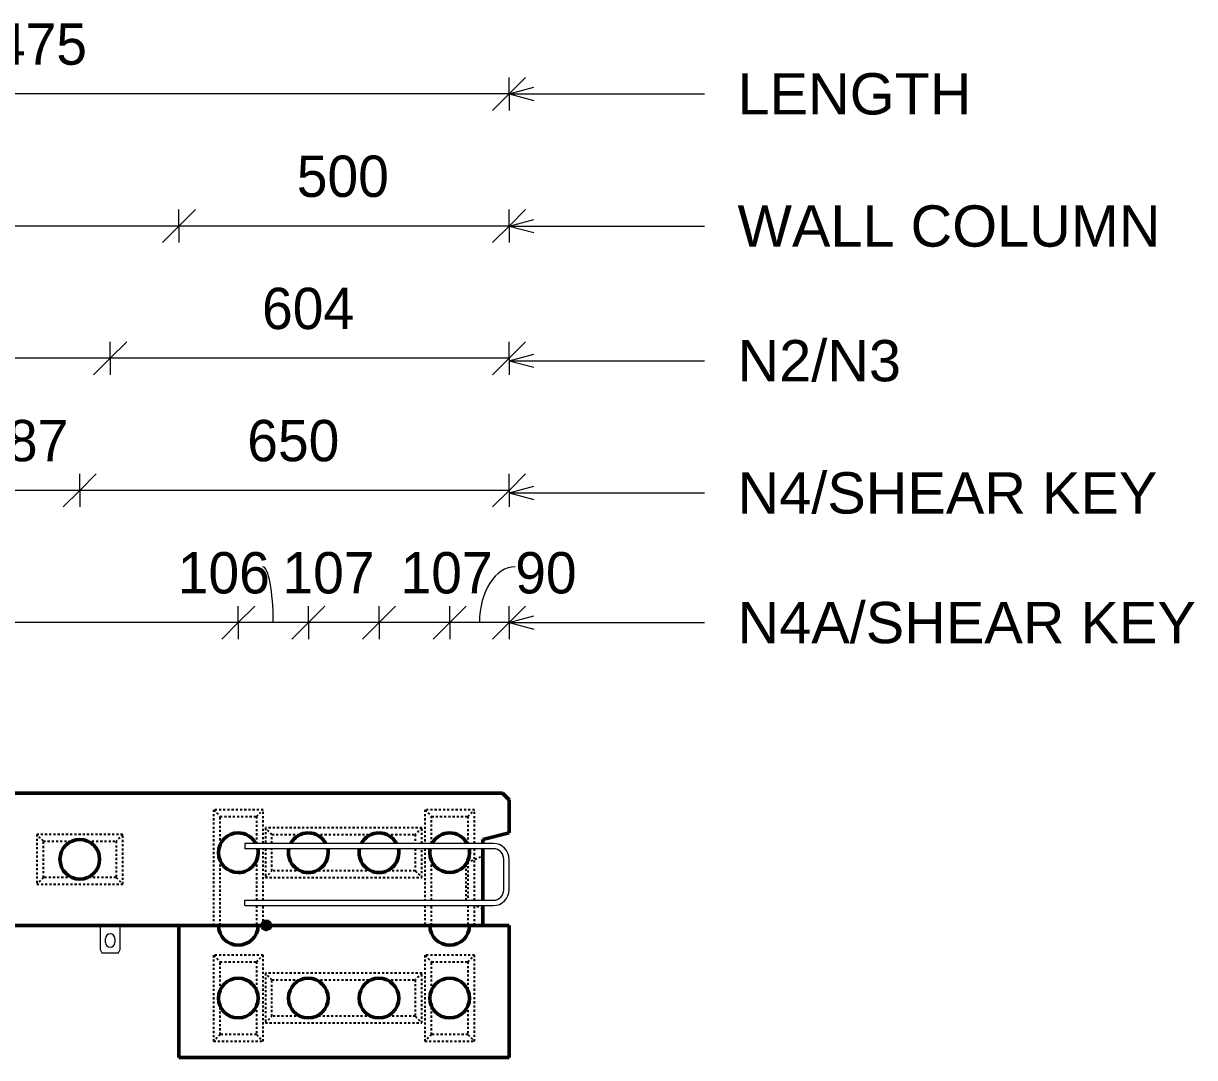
# Model space of a CAD drawing. Header units: millimetres. Extents: x -7945 to 7565, y 1067 to 22619.
# Drawn here: x -1949 to -176, y 20065 to 21629 of the extents above; entities that cross this region are included whole.
import ezdxf

# ---------------------------------------------------------------- set-up
doc = ezdxf.new("R2010")
doc.units = ezdxf.units.MM
doc.linetypes.add('Dash', pattern=[6.36, 3.18, -3.18])
for name, color, linetype, lineweight in [('A-ANNO-DIMS', 211, 'Continuous', 9), ('A-ANNO-DIMS-25', 211, 'Continuous', 9), ('A-GENM', 13, 'Continuous', 18), ('A-WALL', 113, 'Continuous', 25), ('A-WALL-HDLN', 110, 'Dash', 25), ('G-ANNO-TEXT', 231, 'Continuous', 9), ('S-RBAR', 171, 'Continuous', 18)]:
    doc.layers.add(name, color=color, linetype=linetype, lineweight=lineweight)
doc.styles.add('Arial', font='arial.ttf', dxfattribs={"height": 62.5})
doc.styles.add('Nirmala UI Semilight', font='NirmalaS.ttf', dxfattribs={"height": 62.5})
doc.dimstyles.new('Arrow_Filled_-_2_5_NI_UI', dxfattribs={"dimscale": 304.8, "dimtxt": 65.460247, "dimasz": 0.164042, "dimexe": 0.082021, "dimexo": 0.0625, "dimgap": 0.082021, "dimtad": 1, "dimdec": 4, "dimzin": 0, "dimdsep": 46, "dimtxsty": 'Nirmala UI Semilight', "dimblk1": 'OBLIQUE', "dimblk2": 'OBLIQUE', "dimsah": 1, "dimcen": 0.09, "dimazin": 0, "dimtfac": 1, "dimtdec": 4, "dimtix": 1, "dimtmove": 0, "dimatfit": 3, "dimfxl": 0.082021, "dimfxlon": 1, "dimtvp": 1, "dimtolj": 1, "dimtzin": 0, "dimarcsym": 2})
doc.dimstyles.new('Arrow_Filled_-_2_5_NI_UI_1', dxfattribs={"dimscale": 304.8, "dimtxt": 65.460247, "dimasz": 0.164042, "dimexe": 0.082021, "dimexo": 0.0625, "dimgap": 0.082021, "dimtad": 1, "dimdec": 4, "dimzin": 0, "dimdsep": 46, "dimtxsty": 'Nirmala UI Semilight', "dimblk1": 'OBLIQUE', "dimblk2": 'OBLIQUE', "dimsah": 1, "dimcen": 0.09, "dimazin": 0, "dimtfac": 1, "dimtdec": 4, "dimtix": 1, "dimtmove": 1, "dimatfit": 3, "dimfxl": 0.082021, "dimfxlon": 1, "dimtvp": 1, "dimtolj": 1, "dimtzin": 0, "dimarcsym": 2})
doc.dimstyles.new('Arrow_Filled_-_2_5_NI_UI_2', dxfattribs={"dimscale": 304.8, "dimtxt": 65.460247, "dimasz": 0.164042, "dimexe": 0.082021, "dimexo": 0.0625, "dimgap": 0.082021, "dimtad": 1, "dimdec": 4, "dimzin": 0, "dimdsep": 46, "dimtxsty": 'Nirmala UI Semilight', "dimblk1": 'OBLIQUE', "dimblk2": 'OBLIQUE', "dimsah": 1, "dimcen": 0.09, "dimazin": 0, "dimtfac": 1, "dimtdec": 4, "dimtix": 1, "dimtmove": 2, "dimatfit": 3, "dimfxl": 0.082021, "dimfxlon": 1, "dimtvp": 1, "dimtolj": 1, "dimtzin": 0, "dimarcsym": 2})

# ---------------------------------------------------------------- blocks, each defined once
blk = doc.blocks.new('RR spread anchor face based - RR-SA-0_7-110-2888042-Elevation Top1')
at = {"layer": 'A-GENM'}
for p, q in [((-6075.8, 20264.6), (-6075.8, 20228.1)), ((-6045.8, 20228.1), (-6045.8, 20264.6)), ((-6067.8, 20238.6), (-6067.8, 20244.6)), ((-6053.8, 20244.6), (-6053.8, 20238.6)), ((-6075.8, 20228.1), (-6073.3, 20223.1)), ((-6073.3, 20223.1), (-6048.3, 20223.1)), ((-6048.3, 20223.1), (-6045.8, 20228.1))]:
    blk.add_line(p, q, dxfattribs=at)
for centre, start, end in [((-6060.8, 20244.6), 0, 180), ((-6060.8, 20238.6), 180, 0)]:
    blk.add_arc(centre, 7, start, end, dxfattribs=at)
blk = doc.blocks.new('DIMBLOCK49-Elevation Top1')
at = {"layer": 'A-ANNO-DIMS-25'}
for p, q in [((-1304, 20722.8), (-1279, 20747.8)), ((-1304, 20722.8), (-1304, 20747.8)), ((-1214.1, 20722.8), (-1189.1, 20747.8)), ((-1214.1, 20722.8), (-1214.1, 20747.8)), ((-1304, 20722.8), (-1329, 20697.8)), ((-1214.1, 20722.8), (-1304, 20722.8)), ((-1304, 20722.8), (-1304, 20697.8)), ((-1214.1, 20722.8), (-1239.1, 20697.8)), ((-1214.1, 20722.8), (-1214.1, 20697.8))]:
    blk.add_line(p, q, dxfattribs=at)
blk.add_ellipse((-1204.9, 20722.8), major_axis=(0, 84.5), ratio=0.640915, start_param=0, end_param=1.570796, dxfattribs=at)
at = {"layer": 'A-ANNO-DIMS-25', "color": 0, "insert": (-1204.9, 20829.4), "char_height": 62.5, "width": 114.258, "attachment_point": 1, "line_spacing_factor": 1.142579, "style": 'Nirmala UI Semilight'}
blk.add_mtext('90', dxfattribs=at)
blk = doc.blocks.new('_Oblique')
at = {"color": 0, "linetype": 'ByBlock', "lineweight": -2}
blk.add_line((-0.5, -0.5), (0.5, 0.5), dxfattribs=at)
blk = doc.blocks.new('DIMBLOCK50-Elevation Top1')
at = {"layer": 'A-ANNO-DIMS-25'}
for p, q in [((-1411.1, 20722.8), (-1386.1, 20747.8)), ((-1411.1, 20722.8), (-1411.1, 20747.8)), ((-1304, 20722.8), (-1279, 20747.8)), ((-1304, 20722.8), (-1304, 20747.8)), ((-1411.1, 20722.8), (-1436.1, 20697.8)), ((-1304, 20722.8), (-1411.1, 20722.8)), ((-1411.1, 20722.8), (-1411.1, 20697.8)), ((-1304, 20722.8), (-1329, 20697.8)), ((-1304, 20722.8), (-1304, 20697.8))]:
    blk.add_line(p, q, dxfattribs=at)
at = {"layer": 'A-ANNO-DIMS-25', "color": 0, "insert": (-1378.5, 20829.4), "char_height": 62.5, "width": 151.392, "attachment_point": 1, "line_spacing_factor": 1.142579, "style": 'Nirmala UI Semilight'}
blk.add_mtext('107', dxfattribs=at)
blk = doc.blocks.new('DIMBLOCK51-Elevation Top1')
at = {"layer": 'A-ANNO-DIMS-25'}
for p, q in [((-1518.1, 20722.8), (-1493.1, 20747.8)), ((-1518.1, 20722.8), (-1518.1, 20747.8)), ((-1411.1, 20722.8), (-1386.1, 20747.8)), ((-1411.1, 20722.8), (-1411.1, 20747.8)), ((-1518.1, 20722.8), (-1543.1, 20697.8)), ((-1411.1, 20722.8), (-1518.1, 20722.8)), ((-1518.1, 20722.8), (-1518.1, 20697.8)), ((-1411.1, 20722.8), (-1436.1, 20697.8)), ((-1411.1, 20722.8), (-1411.1, 20697.8))]:
    blk.add_line(p, q, dxfattribs=at)
at = {"layer": 'A-ANNO-DIMS-25', "color": 0, "insert": (-1557.3, 20829.4), "char_height": 62.5, "width": 151.392, "attachment_point": 1, "line_spacing_factor": 1.142579, "style": 'Nirmala UI Semilight'}
blk.add_mtext('107', dxfattribs=at)
blk = doc.blocks.new('DIMBLOCK52-Elevation Top1')
at = {"layer": 'A-ANNO-DIMS-25'}
for p, q in [((-1624.1, 20722.8), (-1599.1, 20747.8)), ((-1624.1, 20722.8), (-1624.1, 20747.8)), ((-1518.1, 20722.8), (-1493.1, 20747.8)), ((-1518.1, 20722.8), (-1518.1, 20747.8)), ((-1624.1, 20722.8), (-1649.1, 20697.8)), ((-1518.1, 20722.8), (-1624.1, 20722.8)), ((-1624.1, 20722.8), (-1624.1, 20697.8)), ((-1518.1, 20722.8), (-1543.1, 20697.8)), ((-1518.1, 20722.8), (-1518.1, 20697.8))]:
    blk.add_line(p, q, dxfattribs=at)
blk.add_ellipse((-1587.3, 20722.8), major_axis=(0, 84.5), ratio=0.190577, start_param=4.712389, end_param=6.283185, dxfattribs=at)
at = {"layer": 'A-ANNO-DIMS-25', "color": 0, "insert": (-1715.8, 20829.4), "char_height": 62.5, "width": 154.248, "attachment_point": 1, "line_spacing_factor": 1.142579, "style": 'Nirmala UI Semilight'}
blk.add_mtext('106', dxfattribs=at)
blk = doc.blocks.new('DIMBLOCK53-Elevation Top1')
at = {"layer": 'A-ANNO-DIMS-25'}
for p, q in [((-2479.1, 20722.8), (-2454.1, 20747.8)), ((-2479.1, 20722.8), (-2479.1, 20747.8)), ((-1624.1, 20722.8), (-1599.1, 20747.8)), ((-1624.1, 20722.8), (-1624.1, 20747.8)), ((-2479.1, 20722.8), (-2504.1, 20697.8)), ((-1624.1, 20722.8), (-2479.1, 20722.8)), ((-2479.1, 20722.8), (-2479.1, 20697.8)), ((-1624.1, 20722.8), (-1649.1, 20697.8)), ((-1624.1, 20722.8), (-1624.1, 20697.8))]:
    blk.add_line(p, q, dxfattribs=at)
at = {"layer": 'A-ANNO-DIMS-25', "color": 0, "insert": (-2123.1, 20829.4), "char_height": 62.5, "width": 171.387, "attachment_point": 1, "line_spacing_factor": 1.142579, "style": 'Nirmala UI Semilight'}
blk.add_mtext('855', dxfattribs=at)
blk = doc.blocks.new('DIMBLOCK56-Elevation Top1')
at = {"layer": 'A-ANNO-DIMS-25'}
for p, q in [((-1864.1, 20922.8), (-1839.1, 20947.8)), ((-1864.1, 20922.8), (-1864.1, 20947.8)), ((-1214.1, 20922.8), (-1189.1, 20947.8)), ((-1214.1, 20922.8), (-1214.1, 20947.8)), ((-1864.1, 20922.8), (-1889.1, 20897.8)), ((-1214.1, 20922.8), (-1864.1, 20922.8)), ((-1864.1, 20922.8), (-1864.1, 20897.8)), ((-1214.1, 20922.8), (-1239.1, 20897.8)), ((-1214.1, 20922.8), (-1214.1, 20897.8))]:
    blk.add_line(p, q, dxfattribs=at)
at = {"layer": 'A-ANNO-DIMS-25', "color": 0, "insert": (-1610.6, 21029.4), "char_height": 62.5, "width": 171.387, "attachment_point": 1, "line_spacing_factor": 1.142579, "style": 'Nirmala UI Semilight'}
blk.add_mtext('650', dxfattribs=at)
blk = doc.blocks.new('DIMBLOCK57-Elevation Top1')
at = {"layer": 'A-ANNO-DIMS-25'}
for p, q in [((-2051.6, 20922.8), (-2026.6, 20947.8)), ((-2051.6, 20922.8), (-2051.6, 20947.8)), ((-1864.1, 20922.8), (-1839.1, 20947.8)), ((-1864.1, 20922.8), (-1864.1, 20947.8)), ((-2051.6, 20922.8), (-2076.6, 20897.8)), ((-1864.1, 20922.8), (-2051.6, 20922.8)), ((-2051.6, 20922.8), (-2051.6, 20897.8)), ((-1864.1, 20922.8), (-1889.1, 20897.8)), ((-1864.1, 20922.8), (-1864.1, 20897.8))]:
    blk.add_line(p, q, dxfattribs=at)
at = {"layer": 'A-ANNO-DIMS-25', "color": 0, "insert": (-2020.9, 21029.4), "char_height": 62.5, "width": 151.392, "attachment_point": 1, "line_spacing_factor": 1.142579, "style": 'Nirmala UI Semilight'}
blk.add_mtext('187', dxfattribs=at)
blk = doc.blocks.new('DIMBLOCK60-Elevation Top1')
at = {"layer": 'A-ANNO-DIMS-25'}
for p, q in [((-1818.1, 21122.8), (-1793.1, 21147.8)), ((-1818.1, 21122.8), (-1818.1, 21147.8)), ((-1214.1, 21122.8), (-1189.1, 21147.8)), ((-1214.1, 21122.8), (-1214.1, 21147.8)), ((-1818.1, 21122.8), (-1843.1, 21097.8)), ((-1214.1, 21122.8), (-1818.1, 21122.8)), ((-1818.1, 21122.8), (-1818.1, 21097.8)), ((-1214.1, 21122.8), (-1239.1, 21097.8)), ((-1214.1, 21122.8), (-1214.1, 21097.8))]:
    blk.add_line(p, q, dxfattribs=at)
at = {"layer": 'A-ANNO-DIMS-25', "color": 0, "insert": (-1588.2, 21229.4), "char_height": 62.5, "width": 172.815, "attachment_point": 1, "line_spacing_factor": 1.142579, "style": 'Nirmala UI Semilight'}
blk.add_mtext('604', dxfattribs=at)
blk = doc.blocks.new('DIMBLOCK61-Elevation Top1')
at = {"layer": 'A-ANNO-DIMS-25'}
for p, q in [((-2286.1, 21122.8), (-2261.1, 21147.8)), ((-2286.1, 21122.8), (-2286.1, 21147.8)), ((-1818.1, 21122.8), (-1793.1, 21147.8)), ((-1818.1, 21122.8), (-1818.1, 21147.8)), ((-2286.1, 21122.8), (-2311.1, 21097.8)), ((-1818.1, 21122.8), (-2286.1, 21122.8)), ((-2286.1, 21122.8), (-2286.1, 21097.8)), ((-1818.1, 21122.8), (-1843.1, 21097.8)), ((-1818.1, 21122.8), (-1818.1, 21097.8))]:
    blk.add_line(p, q, dxfattribs=at)
at = {"layer": 'A-ANNO-DIMS-25', "color": 0, "insert": (-2124.2, 21229.4), "char_height": 62.5, "width": 172.815, "attachment_point": 1, "line_spacing_factor": 1.142579, "style": 'Nirmala UI Semilight'}
blk.add_mtext('468', dxfattribs=at)
blk = doc.blocks.new('DIMBLOCK63-Elevation Top1')
at = {"layer": 'A-ANNO-DIMS-25'}
for p, q in [((-1714.1, 21322.8), (-1689.1, 21347.8)), ((-1714.1, 21322.8), (-1714.1, 21347.8)), ((-1214.1, 21322.8), (-1189.1, 21347.8)), ((-1214.1, 21322.8), (-1214.1, 21347.8)), ((-1714.1, 21322.8), (-1739.1, 21297.8)), ((-1214.1, 21322.8), (-1714.1, 21322.8)), ((-1714.1, 21322.8), (-1714.1, 21297.8)), ((-1214.1, 21322.8), (-1239.1, 21297.8)), ((-1214.1, 21322.8), (-1214.1, 21297.8))]:
    blk.add_line(p, q, dxfattribs=at)
at = {"layer": 'A-ANNO-DIMS-25', "color": 0, "insert": (-1535.6, 21429.4), "char_height": 62.5, "width": 171.387, "attachment_point": 1, "line_spacing_factor": 1.142579, "style": 'Nirmala UI Semilight'}
blk.add_mtext('500', dxfattribs=at)
blk = doc.blocks.new('DIMBLOCK64-Elevation Top1')
at = {"layer": 'A-ANNO-DIMS-25'}
for p, q in [((-2389.1, 21322.8), (-2364.1, 21347.8)), ((-2389.1, 21322.8), (-2389.1, 21347.8)), ((-1714.1, 21322.8), (-1689.1, 21347.8)), ((-1714.1, 21322.8), (-1714.1, 21347.8)), ((-2389.1, 21322.8), (-2414.1, 21297.8)), ((-1714.1, 21322.8), (-2389.1, 21322.8)), ((-2389.1, 21322.8), (-2389.1, 21297.8)), ((-1714.1, 21322.8), (-1739.1, 21297.8)), ((-1714.1, 21322.8), (-1714.1, 21297.8))]:
    blk.add_line(p, q, dxfattribs=at)
at = {"layer": 'A-ANNO-DIMS-25', "color": 0, "insert": (-2121.9, 21429.4), "char_height": 62.5, "width": 168.53, "attachment_point": 1, "line_spacing_factor": 1.142579, "style": 'Nirmala UI Semilight'}
blk.add_mtext('675', dxfattribs=at)
blk = doc.blocks.new('DIMBLOCK66-Elevation Top1')
at = {"layer": 'A-ANNO-DIMS-25'}
for p, q in [((-2689.1, 21522.8), (-2664.1, 21547.8)), ((-2689.1, 21522.8), (-2689.1, 21547.8)), ((-1214.1, 21522.8), (-1189.1, 21547.8)), ((-1214.1, 21522.8), (-1214.1, 21547.8)), ((-2689.1, 21522.8), (-2714.1, 21497.8)), ((-1214.1, 21522.8), (-2689.1, 21522.8)), ((-2689.1, 21522.8), (-2689.1, 21497.8)), ((-1214.1, 21522.8), (-1239.1, 21497.8)), ((-1214.1, 21522.8), (-1214.1, 21497.8))]:
    blk.add_line(p, q, dxfattribs=at)
at = {"layer": 'A-ANNO-DIMS-25', "color": 0, "insert": (-2039.1, 21629.4), "char_height": 62.5, "width": 209.949, "attachment_point": 1, "line_spacing_factor": 1.142579, "style": 'Nirmala UI Semilight'}
blk.add_mtext('1475', dxfattribs=at)

msp = doc.modelspace()

# ---------------------------------------------------------------- hatches: boundary and pattern name
at = {"layer": 'S-RBAR'}
h = msp.add_hatch(color=256, dxfattribs=at)
edge = h.paths.add_edge_path()
edge.add_arc((-1581.77981, 20264.5695), 8, 0, 360)
msp.add_hatch(color=256, dxfattribs=at).paths.add_polyline_path([(-1581.77981, 20256.5695), (-1575.52516, 20259.58158), (-1573.98038, 20266.34967), (-1578.30874, 20271.77725), (-1585.25088, 20271.77725), (-1589.57923, 20266.34967), (-1588.03446, 20259.58158)])

# ---------------------------------------------------------------- linework, layer by layer
at = {"layer": 'A-WALL', "lineweight": 50}
for p, q in [((-1224.1523, 20464.5695), (-2679.14714, 20464.5695)), ((-1214.14972, 20454.56692), (-1224.1523, 20464.5695)), ((-1214.14972, 20404.5695), (-1214.14972, 20454.56692)), ((-1254.14972, 20394.5695), (-1214.14972, 20404.5695)), ((-1254.14972, 20388.63357), (-1254.14972, 20394.5695)), ((-1254.14972, 20302.50503), (-1254.14972, 20380.63357)), ((-1254.14972, 20264.5695), (-1254.14972, 20294.50503)), ((-1214.14972, 20264.5695), (-2689.14972, 20264.5695)), ((-1714.14972, 20264.5695), (-1714.14972, 20064.5695)), ((-1214.14972, 20064.5695), (-1214.14972, 20264.5695)), ((-1714.14972, 20064.5695), (-1214.14972, 20064.5695))]:
    msp.add_line(p, q, dxfattribs=at)
for centre, start, end in [((-1864.14972, 20364.5695), 90, 270), ((-1864.14972, 20364.5695), 270, 90), ((-1624.14972, 20374.5695), 90, 270), ((-1624.14972, 20374.5695), 28.31730335, 90), ((-1518.14972, 20374.5695), 90, 151.68269665), ((-1518.14972, 20374.5695), 28.31730335, 90), ((-1411.14972, 20374.5695), 90, 151.68269665), ((-1411.14972, 20374.5695), 28.31730335, 90), ((-1304.14972, 20374.5695), 28.3173031, 151.6826969), ((-1624.14972, 20374.5695), 270, 11.77424752), ((-1518.14972, 20374.5695), 168.22575248, 270), ((-1518.14972, 20374.5695), 270, 11.77424752), ((-1411.14972, 20374.5695), 168.22575248, 270), ((-1411.14972, 20374.5695), 270, 11.77424752), ((-1304.14972, 20374.5695), 168.2257527, 180), ((-1304.14972, 20374.5695), 180, 0), ((-1304.14972, 20374.5695), 0, 11.7742473), ((-1624.14972, 20264.5695), 180, 270), ((-1624.14972, 20264.5695), 270, 0), ((-1304.14972, 20264.5695), 180.00000021, 359.99999979), ((-1624.14972, 20154.5695), 90, 270), ((-1624.14972, 20154.5695), 270, 90), ((-1518.14972, 20154.5695), 90, 270), ((-1518.14972, 20154.5695), 270, 90), ((-1411.14972, 20154.5695), 90, 270), ((-1411.14972, 20154.5695), 270, 90), ((-1304.14972, 20154.5695), 0, 180), ((-1304.14972, 20154.5695), 180, 0)]:
    msp.add_arc(centre, 30, start, end, dxfattribs=at)
at = {"layer": 'A-WALL-HDLN'}
for p, q in [((-1586.52472, 20439.3745), (-1661.52472, 20439.3745)), ((-1661.52472, 20439.3745), (-1661.52472, 20264.61911)), ((-1661.52472, 20439.3745), (-1651.52472, 20429.3745)), ((-1651.52472, 20386.8418), (-1651.52472, 20429.3745)), ((-1651.52472, 20429.3745), (-1596.52472, 20429.3745)), ((-1596.52472, 20429.3745), (-1586.52472, 20439.3745)), ((-1596.52472, 20429.3745), (-1596.52472, 20388.63357)), ((-1586.52472, 20388.63357), (-1586.52472, 20439.3745)), ((-1266.52472, 20439.3745), (-1341.52472, 20439.3745)), ((-1341.52472, 20439.3745), (-1341.52472, 20388.63357)), ((-1341.52472, 20439.3745), (-1331.52472, 20429.3745)), ((-1331.52472, 20388.63357), (-1331.52472, 20429.3745)), ((-1331.52472, 20429.3745), (-1276.52472, 20429.3745)), ((-1276.52472, 20429.3745), (-1266.52472, 20439.3745)), ((-1276.52472, 20429.3745), (-1276.52472, 20388.63357)), ((-1266.52472, 20388.63357), (-1266.52472, 20439.3745)), ((-1346.14972, 20412.0695), (-1583.14972, 20412.0695)), ((-1583.14972, 20412.0695), (-1583.14972, 20388.63357)), ((-1573.14972, 20402.0695), (-1583.14972, 20412.0695)), ((-1346.14972, 20412.0695), (-1356.14972, 20402.0695)), ((-1346.14972, 20388.63357), (-1346.14972, 20412.0695)), ((-1799.14972, 20402.0695), (-1929.14972, 20402.0695)), ((-1929.14972, 20402.0695), (-1929.14972, 20327.0695)), ((-1919.14972, 20392.0695), (-1929.14972, 20402.0695)), ((-1919.14972, 20392.0695), (-1876.1393, 20392.0695)), ((-1919.14972, 20337.0695), (-1919.14972, 20392.0695)), ((-1852.16014, 20392.0695), (-1809.14972, 20392.0695)), ((-1799.14972, 20402.0695), (-1809.14972, 20392.0695)), ((-1809.14972, 20392.0695), (-1809.14972, 20337.0695)), ((-1799.14972, 20327.0695), (-1799.14972, 20402.0695)), ((-1573.14972, 20402.0695), (-1530.1393, 20402.0695)), ((-1573.14972, 20388.63357), (-1573.14972, 20402.0695)), ((-1506.16014, 20402.0695), (-1423.1393, 20402.0695)), ((-1399.16014, 20402.0695), (-1356.14972, 20402.0695)), ((-1356.14972, 20402.0695), (-1356.14972, 20388.63357)), ((-1586.52472, 20302.50503), (-1586.52472, 20380.63357)), ((-1583.14972, 20380.63357), (-1583.14972, 20337.0695)), ((-1573.14972, 20347.0695), (-1573.14972, 20380.63357)), ((-1356.14972, 20380.63357), (-1356.14972, 20347.0695)), ((-1346.14972, 20337.0695), (-1346.14972, 20380.63357)), ((-1341.52472, 20380.63357), (-1341.52472, 20302.50503)), ((-1266.52472, 20364.58668), (-1266.52472, 20380.63357)), ((-1651.52472, 20264.61911), (-1651.52472, 20362.2972)), ((-1596.52472, 20362.87081), (-1596.52472, 20302.50503)), ((-1331.52472, 20302.50503), (-1331.52472, 20362.2972)), ((-1278.94246, 20302.50503), (-1278.94246, 20358.30314)), ((-1277.94198, 20359.96969), (-1254.14972, 20369.4866)), ((-1276.52472, 20362.87081), (-1276.52472, 20360.58668)), ((-1276.52472, 20360.48651), (-1276.52472, 20302.50503)), ((-1266.52472, 20302.50503), (-1266.52472, 20364.48651)), ((-1919.14972, 20337.0695), (-1929.14972, 20327.0695)), ((-1876.1393, 20337.0695), (-1919.14972, 20337.0695)), ((-1809.14972, 20337.0695), (-1852.16014, 20337.0695)), ((-1809.14972, 20337.0695), (-1799.14972, 20327.0695)), ((-1583.14972, 20337.0695), (-1573.14972, 20347.0695)), ((-1583.14972, 20337.0695), (-1346.14972, 20337.0695)), ((-1530.1393, 20347.0695), (-1573.14972, 20347.0695)), ((-1423.1393, 20347.0695), (-1506.16014, 20347.0695)), ((-1356.14972, 20347.0695), (-1399.16014, 20347.0695)), ((-1356.14972, 20347.0695), (-1346.14972, 20337.0695)), ((-1929.14972, 20327.0695), (-1799.14972, 20327.0695)), ((-1596.52472, 20294.50503), (-1596.52472, 20264.61911)), ((-1586.52472, 20264.61911), (-1586.52472, 20294.50503)), ((-1341.52472, 20294.50503), (-1341.52472, 20264.61911)), ((-1331.52472, 20264.5695), (-1331.52472, 20294.50503)), ((-1276.52472, 20294.50503), (-1276.52472, 20264.5695)), ((-1266.52472, 20264.61911), (-1266.52472, 20294.50503)), ((-1254.14972, 20289.6524), (-1266.2813, 20294.50503)), ((-1661.52472, 20219.3745), (-1661.52472, 20089.3745)), ((-1586.52472, 20219.3745), (-1661.52472, 20219.3745)), ((-1661.52472, 20219.3745), (-1651.52472, 20209.3745)), ((-1596.52472, 20209.3745), (-1586.52472, 20219.3745)), ((-1586.52472, 20089.3745), (-1586.52472, 20219.3745)), ((-1341.52472, 20219.3745), (-1341.52472, 20089.3745)), ((-1266.52472, 20219.3745), (-1341.52472, 20219.3745)), ((-1341.52472, 20219.3745), (-1331.52472, 20209.3745)), ((-1276.52472, 20209.3745), (-1266.52472, 20219.3745)), ((-1266.52472, 20089.3745), (-1266.52472, 20219.3745)), ((-1651.52472, 20166.8418), (-1651.52472, 20209.3745)), ((-1651.52472, 20209.3745), (-1596.52472, 20209.3745)), ((-1596.52472, 20209.3745), (-1596.52472, 20166.26819)), ((-1331.52472, 20166.8418), (-1331.52472, 20209.3745)), ((-1331.52472, 20209.3745), (-1276.52472, 20209.3745)), ((-1276.52472, 20209.3745), (-1276.52472, 20166.26819)), ((-1346.14972, 20192.0695), (-1583.14972, 20192.0695)), ((-1583.14972, 20192.0695), (-1583.14972, 20117.0695)), ((-1573.14972, 20182.0695), (-1583.14972, 20192.0695)), ((-1573.14972, 20182.0695), (-1530.1393, 20182.0695)), ((-1573.14972, 20127.0695), (-1573.14972, 20182.0695)), ((-1506.16014, 20182.0695), (-1423.1393, 20182.0695)), ((-1399.16014, 20182.0695), (-1356.14972, 20182.0695)), ((-1346.14972, 20192.0695), (-1356.14972, 20182.0695)), ((-1356.14972, 20182.0695), (-1356.14972, 20127.0695)), ((-1346.14972, 20117.0695), (-1346.14972, 20192.0695)), ((-1651.52472, 20099.3745), (-1651.52472, 20142.2972)), ((-1596.52472, 20142.87081), (-1596.52472, 20099.3745)), ((-1331.52472, 20099.3745), (-1331.52472, 20142.2972)), ((-1276.52472, 20142.87081), (-1276.52472, 20099.3745)), ((-1583.14972, 20117.0695), (-1573.14972, 20127.0695)), ((-1530.1393, 20127.0695), (-1573.14972, 20127.0695)), ((-1423.1393, 20127.0695), (-1506.16014, 20127.0695)), ((-1356.14972, 20127.0695), (-1399.16014, 20127.0695)), ((-1356.14972, 20127.0695), (-1346.14972, 20117.0695)), ((-1583.14972, 20117.0695), (-1346.14972, 20117.0695)), ((-1651.52472, 20099.3745), (-1661.52472, 20089.3745)), ((-1661.52472, 20089.3745), (-1586.52472, 20089.3745)), ((-1596.52472, 20099.3745), (-1651.52472, 20099.3745)), ((-1596.52472, 20099.3745), (-1586.52472, 20089.3745)), ((-1331.52472, 20099.3745), (-1341.52472, 20089.3745)), ((-1341.52472, 20089.3745), (-1266.52472, 20089.3745)), ((-1276.52472, 20099.3745), (-1331.52472, 20099.3745)), ((-1276.52472, 20099.3745), (-1266.52472, 20089.3745))]:
    msp.add_line(p, q, dxfattribs=at)
at = {"layer": 'A-WALL-HDLN', "flags": 128}
msp.add_lwpolyline([(-1278.94246, 20358.30314), (-1278.42872, 20359.12831), (-1277.94198, 20359.96969)], dxfattribs=at)
at = {"layer": 'G-ANNO-TEXT', "color": 10}
for p, q in [((-1214.29084, 21522.83694), (-1176.79095, 21532.88547)), ((-1214.29084, 21522.83694), (-918.33475, 21522.84037)), ((-1214.29084, 21522.83694), (-1176.79072, 21512.78928)), ((-1214.28852, 21322.83694), (-1176.78864, 21332.88547)), ((-1214.28852, 21322.83694), (-918.33244, 21322.84037)), ((-1214.28852, 21322.83694), (-1176.78841, 21312.78928)), ((-1214.28616, 21119.08694), (-1176.78628, 21129.13547)), ((-1214.28616, 21119.08694), (-918.33008, 21119.09037)), ((-1214.28616, 21119.08694), (-1176.78605, 21109.03928)), ((-1214.28385, 20918.97273), (-1176.78396, 20929.02126)), ((-1214.28385, 20918.97273), (-918.32776, 20918.97616)), ((-1214.28385, 20918.97273), (-1176.78373, 20908.92507)), ((-1214.28189, 20722.85261), (-1176.78201, 20732.90114)), ((-1214.28189, 20722.85261), (-918.32581, 20722.85603)), ((-1214.28189, 20722.85261), (-1176.78178, 20712.80495))]:
    msp.add_line(p, q, dxfattribs=at)
at = {"layer": 'S-RBAR'}
for p, q in [((-1238.14972, 20388.63357), (-1614.14972, 20388.63357)), ((-1614.14972, 20388.63357), (-1614.14972, 20380.63357)), ((-1238.14972, 20380.63357), (-1614.14972, 20380.63357)), ((-1222.14972, 20318.50503), (-1222.14972, 20364.63357)), ((-1214.14972, 20318.50503), (-1214.14972, 20364.63357)), ((-1614.14972, 20302.50503), (-1238.14972, 20302.50503)), ((-1614.14972, 20294.50503), (-1614.14972, 20302.50503)), ((-1614.14972, 20294.50503), (-1238.14972, 20294.50503)), ((-1585.25088, 20271.77725), (-1589.57923, 20266.34967)), ((-1589.57923, 20266.34967), (-1588.03446, 20259.58158)), ((-1578.30874, 20271.77725), (-1585.25088, 20271.77725)), ((-1573.98038, 20266.34967), (-1578.30874, 20271.77725)), ((-1575.52516, 20259.58158), (-1573.98038, 20266.34967)), ((-1588.03446, 20259.58158), (-1581.77981, 20256.5695)), ((-1581.77981, 20256.5695), (-1575.52516, 20259.58158))]:
    msp.add_line(p, q, dxfattribs=at)
msp.add_circle((-1581.77981, 20264.5695), 8, dxfattribs=at)
for centre, radius, start, end in [((-1238.14972, 20364.63357), 24, 0, 90), ((-1238.14972, 20364.63357), 16, 0, 90), ((-1238.14972, 20318.50503), 16, 270, 0), ((-1238.14972, 20318.50503), 24, 270, 0)]:
    msp.add_arc(centre, radius, start, end, dxfattribs=at)

# ---------------------------------------------------------------- block references
at = {"layer": 'A-GENM'}
msp.add_blockref('RR spread anchor face based - RR-SA-0_7-110-2888042-Elevation Top1', (4242.65411, 0), dxfattribs=at)

# ---------------------------------------------------------------- texts
at = {"layer": 'G-ANNO-TEXT', "color": 7, "char_height": 62.5, "attachment_point": 1, "rotation": 0.00066301, "style": 'Arial'}
for s, insert, width in [('LENGTH', (-868.33511, 21554.09094), 428.9028125), ('WALL COLUMN', (-868.3328, 21354.09094), 775.6326562), ('N2/N3', (-868.33044, 21150.34094), 298.6285938), ('N4/SHEAR KEY', (-868.32813, 20950.22674), 767.6157813), ('N4A/SHEAR KEY', (-868.32617, 20754.10661), 837.7634375)]:
    msp.add_mtext(s, dxfattribs=dict(at, insert=insert, width=width))

# ---------------------------------------------------------------- dimensions: what is measured, and where the dimension line sits
at = {"layer": 'A-ANNO-DIMS'}
dim = msp.add_linear_dim(base=(-2689.14972, 21522.84523), p1=(-1214.14972, 21497.84523), p2=(-2689.14972, 21497.84523), angle=0, dimstyle='Arrow_Filled_-_2_5_NI_UI', override={"dimpost": '<>', "dimfxl": 1475}, dxfattribs=at)
dim.commit()
dim.dimension.update_dxf_attribs({"geometry": 'DIMBLOCK66-Elevation Top1', "text_midpoint": (-1951.64972, 21580.31559)})
for base, p1, p2, override, picture, middle in [((-2389.14972, 21322.84523), (-1714.14972, 21297.84523), (-2389.14972, 21297.84523), {"dimpost": '<>', "dimfxl": 675}, 'DIMBLOCK64-Elevation Top1', (-2051.64972, 21380.16304)), ((-1714.14972, 21322.84523), (-1214.14972, 21297.84523), (-1714.14972, 21297.84523), {"dimpost": '<>', "dimfxl": 500}, 'DIMBLOCK63-Elevation Top1', (-1464.14972, 21380.14125)), ((-2286.14972, 21122.84523), (-1818.14972, 21097.84523), (-2286.14972, 21097.84523), {"dimpost": '<>', "dimfxl": 468}, 'DIMBLOCK61-Elevation Top1', (-2052.14972, 21180.16304)), ((-1818.14972, 21122.84523), (-1214.14972, 21097.84523), (-1818.14972, 21097.84523), {"dimpost": '<>', "dimfxl": 604}, 'DIMBLOCK60-Elevation Top1', (-1516.14972, 21180.16304)), ((-2051.58722, 20922.84523), (-1864.14972, 20897.84523), (-2051.58722, 20897.84523), {"dimpost": '<>', "dimfxl": 187.4375}, 'DIMBLOCK57-Elevation Top1', (-1957.86847, 20980.2938)), ((-1864.14972, 20922.84523), (-1214.14972, 20897.84523), (-1864.14972, 20897.84523), {"dimpost": '<>', "dimfxl": 650}, 'DIMBLOCK56-Elevation Top1', (-1539.14972, 20980.16304)), ((-2479.14972, 20722.84523), (-1624.14972, 20697.84523), (-2479.14972, 20697.84523), {"dimpost": '<>', "dimfxl": 855}, 'DIMBLOCK53-Elevation Top1', (-2051.64972, 20780.14125))]:
    dim = msp.add_linear_dim(base=base, p1=p1, p2=p2, dimstyle='Arrow_Filled_-_2_5_NI_UI', override=override, dxfattribs=at)
    dim.commit()
    dim.dimension.update_dxf_attribs({"geometry": picture, "text_midpoint": middle})
for base, p1, p2, override, picture, middle in [((-1624.14972, 20722.84523), (-1518.14972, 20697.84523), (-1624.14972, 20697.84523), {"dimpost": '<>', "dimfxl": 106}, 'DIMBLOCK52-Elevation Top1', (-1638.67134, 20787.72154)), ((-1304.02472, 20722.84523), (-1214.14972, 20697.84523), (-1304.02472, 20697.84523), {"dimpost": '<>', "dimfxl": 89.875}, 'DIMBLOCK49-Elevation Top1', (-1147.79501, 20787.72154))]:
    dim = msp.add_linear_dim(base=base, p1=p1, p2=p2, dimstyle='Arrow_Filled_-_2_5_NI_UI_1', override=override, dxfattribs=at)
    dim.commit()
    dim.dimension.update_dxf_attribs({"geometry": picture, "text_midpoint": middle, "dimtype": 160})
for base, p1, p2, override, picture, middle in [((-1518.14972, 20722.84523), (-1411.14972, 20697.84523), (-1518.14972, 20697.84523), {"dimpost": '<>', "dimfxl": 107}, 'DIMBLOCK51-Elevation Top1', (-1481.61171, 20787.72154)), ((-1411.14972, 20722.84523), (-1304.02472, 20697.84523), (-1411.14972, 20697.84523), {"dimpost": '<>', "dimfxl": 107.125}, 'DIMBLOCK50-Elevation Top1', (-1302.8263, 20787.72154))]:
    dim = msp.add_linear_dim(base=base, p1=p1, p2=p2, dimstyle='Arrow_Filled_-_2_5_NI_UI_2', override=override, dxfattribs=at)
    dim.commit()
    dim.dimension.update_dxf_attribs({"geometry": picture, "text_midpoint": middle, "dimtype": 160, "text_rotation": 360})

doc.saveas('drawing.dxf')
